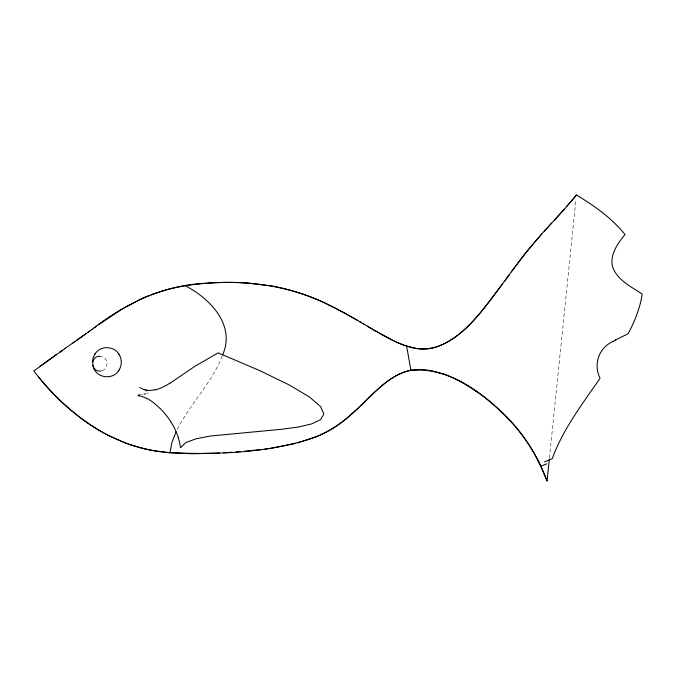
<?xml version="1.0" encoding="UTF-8"?>
<svg xmlns="http://www.w3.org/2000/svg" width="676" height="676" viewBox="0 0 676 676"><rect width="100%" height="100%" fill="white"/><g stroke="black" fill="none" stroke-linecap="round" stroke-linejoin="round"><path stroke-width="0.51" stroke-dasharray="3.38 2.54" d="M549.419 458.142L575.994 198.989M222.269 355.956C211.749 383.241 189.795 404.02 176.985 430.105M148.264 392.917L146.734 393.618M102.152 370.609C108.98 368.707 108.456 357.748 101.468 356.522M141.276 394.378L142.695 394.201M142.197 388.514L138.495 386.968L141.791 388.675"/><path stroke-width="1.01" d="M92.46 361.981L93.17 357.688L94.792 354.232M118.951 370.22C122.052 365.488 122.052 358.964 118.951 354.232M539.659 463.787L537.606 459.714A194.975 194.975 0 0 1 547.07 480.991L549.318 459.139M144.656 448.754A174.07 174.07 0 0 0 154.694 450.74L169.904 452.717L172 442.281L176.056 431.846M222.581 355.01C235.882 325.19 210.05 298.547 185.351 285.762L177.289 287.258A184.785 184.785 0 0 0 163.922 290.511L150.875 294.795M95.139 353.725C100.437 345.377 114.134 345.74 119.018 354.334M93.71 368.192C97.53 378.29 112.858 379.861 118.604 370.727M94.724 354.334L95.206 353.616M118.537 370.837L119.018 370.118M504.718 280.895L509.113 274.862M502.513 283.912C484.32 307.453 466.736 335.33 437.735 346.585A44.075 44.075 0 0 1 421.207 348.993L417.498 348.605M511.318 271.853L525.987 252.537L541.713 234.073M615.65 339.943L628.215 333.682C634.705 321.244 640.104 308.019 642.2 294.077C631.164 286.649 616.605 279.847 612.38 266.116C609.946 254.193 617.889 243.25 625.021 234.513C611.746 218.162 594.373 205.724 576.408 195.018L566.758 206.408M576.408 195.018C564.299 209.932 550.822 223.663 538.155 238.087C518.154 260.412 502.15 285.897 483.298 309.135C466.144 330.572 440.634 355.821 410.526 347.219C393.187 342.419 377.969 332.406 362.623 323.348M564.291 209.205L554.269 220.266M544.205 231.293L551.743 223.021M360.866 405.515C373.752 393.28 386.089 379.244 402.972 372.518A44.168 44.168 0 0 1 410.94 370.296L421.089 369.586A67.803 67.803 0 0 1 435.462 371.699L443.828 374.2M359.378 406.952L345.512 419.407A116.542 116.542 0 0 1 317.128 436.307L297.533 442.983M39.859 366.46L56.708 354.3M92.215 329.28L76.591 340.358M87.424 332.702L89.663 331.105M91.894 329.508C124.536 303.854 163.423 285.035 205.496 283.32A283.988 283.988 0 0 1 220.063 282.517C257.7 281.199 295.809 288.365 329.609 305.239M94.125 327.911L96.364 326.322M86.308 333.496L84.069 335.085M82.945 335.879L78.458 339.048M98.603 324.733L121.435 309.481L140.743 299.037A147.731 147.731 0 0 1 148.314 295.784M59.539 352.306L62.369 350.312M65.209 348.326L33.8 370.997C46.019 386.858 59.961 401.451 75.594 413.982A196.961 196.961 0 0 0 108.684 435.699M77.334 339.834L64.964 348.495M75.087 341.414L72.839 342.985M613.309 341.312C598.902 347.481 593.055 364.339 600.051 378.256C582.399 403.918 562.99 429.099 552.25 458.658L544.476 461.936M169.803 383.376L194.494 366.569L218.12 352.855L259.457 370.49L289.531 385.109L309.507 397.023L320.559 406.546L323.838 413.982L320.517 419.652L311.763 423.869L298.733 426.936L282.593 429.175L210.287 436.037L196.091 438.792L185.782 442.594L180.517 447.74A62.885 39.056 -75 0 0 178.194 437.44M140 394.59L138.234 395.232L137.946 395.714L138.529 395.781A61.296 38.067 -75 0 1 142.78 396.787L146.548 398.333M295.53 443.515L271.144 448.272M185.351 285.762L194.037 284.495M101.13 370.87C90.592 373.16 89.747 355.061 100.454 356.362M144.14 394.032L145.517 393.846M264.984 449.101L269.09 448.56M260.868 449.591L244.374 451.222M236.11 451.889L240.242 451.56M231.978 452.202L223.714 452.776M219.582 453.021L192.077 453.782L169.904 452.717M247.627 283.117L269.513 285.754M415.647 348.326L406.606 346.078L410.94 370.304M144.656 448.746L132.327 445.383A146.472 146.472 0 0 1 125.077 442.865L108.726 435.614M143.887 389.469L142.475 388.962M330.437 305.645L333.733 307.267M334.552 307.681L357.891 320.525M145.568 390.162L146.819 390.863M372.079 329.018L395.502 341.701A103.732 103.732 0 0 0 406.597 346.104M359.471 321.463L361.043 322.41M364.761 324.632L344.084 312.675L323.686 302.476A220.131 220.131 0 0 0 269.547 285.551M367.347 326.187L370.499 328.08M38.532 376.98C70.71 416.915 116.618 449.084 169.059 452.633C216.937 454.855 266.403 453.114 312.312 438.251C333.522 430.832 350.869 416.053 366.316 400.192C379.54 387.5 393.55 372.983 412.529 370.051C454.39 367.786 489.906 398.316 516.287 427.587A180.154 180.154 0 0 1 533.955 453.047L539.727 463.93L547.078 480.982M170.876 421.79L169.034 419.044A131.617 81.745 -75 0 0 167.056 416.365A153.131 95.105 -75 0 0 160.837 409.174L154.534 403.462A106.098 65.893 -75 0 0 146.557 398.299M93.17 366.764L92.789 365.336M494.367 405.355A184.024 184.024 0 0 1 537.707 459.663M475.972 391.083A204.786 204.786 0 0 1 494.393 405.321M443.912 373.98A145.67 145.67 0 0 1 475.836 391.26M613.335 341.346A93.398 90.77 69.7 0 1 615.667 339.969M546.808 463.812A46.069 12.531 -19.8 0 1 540.758 466.17M194.037 284.528A270.755 270.755 0 0 1 247.627 283.151M155.581 389.621A52.12 32.372 -75 0 1 143.87 389.511M169.786 383.258A92.595 57.511 -75 0 1 155.573 389.883M170.825 421.866A88.632 55.052 -75 0 1 178.27 437.364"/></g></svg>
